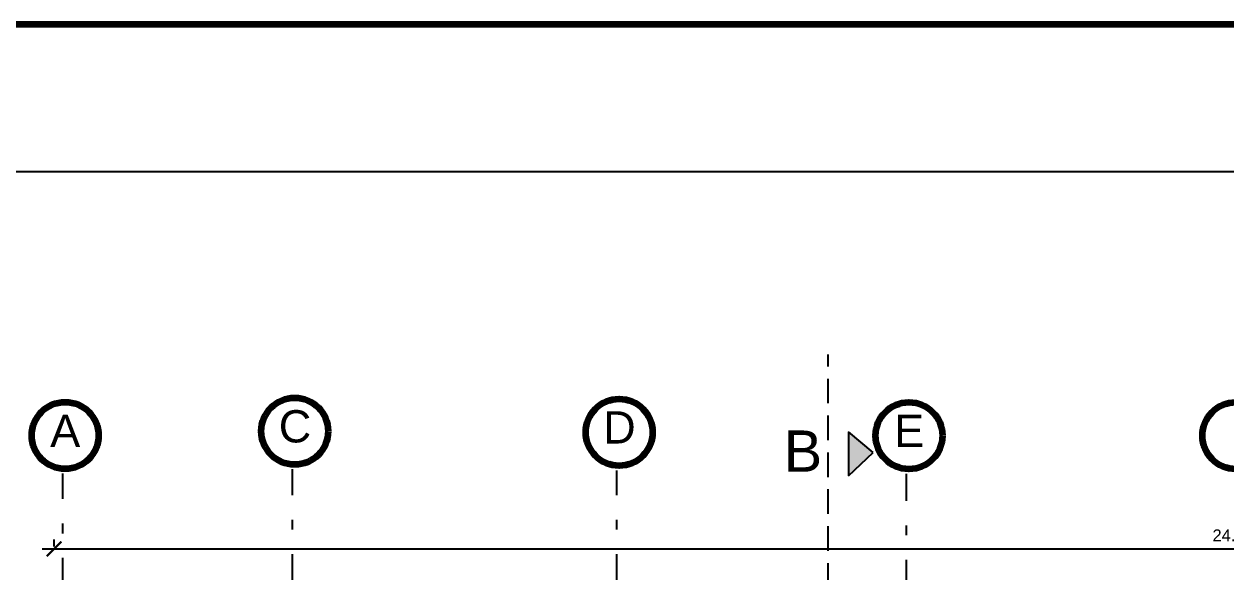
# Model space of a CAD drawing. Header units: millimetres. Extents: x 2204.1 to 2242.3, y 1175.1 to 1221.8.
# Drawn here: x 2210.54 to 2222.77, y 1216.21 to 1221.78 of the extents above; entities that cross this region are included whole.
import ezdxf
from ezdxf.enums import TextEntityAlignment as Align

# ---------------------------------------------------------------- set-up
doc = ezdxf.new("R2010")
doc.units = ezdxf.units.MM
doc.linetypes.add('DASHDOT', pattern=[1, 0.5, -0.25, 0, -0.25])
doc.linetypes.add('HIDDEN', pattern=[0.375, 0.25, -0.125])
for name, color, linetype in [('08', 5, 'Continuous'), ('CORTE', 8, 'Continuous'), ('MEMBRETE', 7, 'Continuous'), ('muros', 1, 'Continuous')]:
    doc.layers.add(name, color=color, linetype=linetype)
doc.styles.add('ROMAND', font='arial.ttf')
doc.styles.get("Standard").update_dxf_attribs({"font": 'arial.ttf'})
doc.dimstyles.new('ARVIM', dxfattribs={"dimscale": 0.12, "dimtxt": 1, "dimasz": 1.25, "dimexe": 0.8, "dimexo": 1, "dimtad": 2, "dimtih": 1, "dimtoh": 1, "dimzin": 4, "dimdsep": 46, "dimtxsty": 'ROMAND', "dimblk": 'ARCHTICK', "dimcen": 0, "dimdle": 1, "dimclrd": 1, "dimclre": 1, "dimclrt": 251, "dimadec": 0, "dimazin": 0, "dimtfac": 1, "dimtix": 1, "dimtmove": 0, "dimatfit": 3, "dimldrblk": 'ARCHTICK', "dimfxl": 1, "dimarcsym": 0})

# ---------------------------------------------------------------- blocks, each defined once
blk = doc.blocks.new('_ARCHTICK')
at = {"color": 0, "linetype": 'ByBlock', "const_width": 0.15}
blk.add_lwpolyline([(-0.5, -0.5), (0.5, 0.5)], dxfattribs=at)
blk = doc.blocks.new('*D161')
at = {"layer": 'DEFPOINTS', "color": 0, "transparency": 16777216}
for p in [(2234.844, 1216.442), (2210.845, 1216.348), (2234.844, 1216.312)]:
    blk.add_point(p, dxfattribs=at)
at = {"layer": 'muros', "color": 1, "lineweight": -2, "transparency": 16777216}
for p, q in [((2210.845, 1216.468), (2210.845, 1216.538)), ((2234.844, 1216.432), (2234.844, 1216.538)), ((2210.725, 1216.442), (2234.964, 1216.442))]:
    blk.add_line(p, q, dxfattribs=at)
at = {"layer": 'muros', "color": 1, "lineweight": -2, "transparency": 16777216, "xscale": 0.15, "yscale": 0.15, "zscale": 0.15, "rotation": 180}
blk.add_blockref('_ARCHTICK', (2210.845, 1216.442), dxfattribs=at)
at = {"layer": 'muros', "color": 1, "lineweight": -2, "transparency": 16777216, "xscale": 0.15, "yscale": 0.15, "zscale": 0.15}
blk.add_blockref('_ARCHTICK', (2234.844, 1216.442), dxfattribs=at)
at = {"layer": 'muros', "color": 251, "lineweight": 200, "transparency": 16777216, "insert": (2222.845, 1216.579), "char_height": 0.12, "attachment_point": 5, "style": 'ROMAND'}
blk.add_mtext('24.00', dxfattribs=at)

msp = doc.modelspace()

# ---------------------------------------------------------------- hatches: boundary and pattern name
msp.add_hatch(color=256).paths.add_polyline_path([(2219.182, 1217.421), (2218.93, 1217.632), (2218.93, 1217.184)])

# ---------------------------------------------------------------- linework, layer by layer
for p, q in [((2218.93, 1217.632), (2218.93, 1217.184)), ((2219.182, 1217.421), (2218.93, 1217.632)), ((2218.93, 1217.184), (2219.182, 1217.421))]:
    msp.add_line(p, q)
at = {"layer": '08', "color": 252, "linetype": 'HIDDEN'}
msp.add_line((2218.723, 1185.673), (2218.723, 1218.418), dxfattribs=at)
at = {"layer": 'CORTE', "color": 11, "linetype": 'DASHDOT'}
for points in [[(2213.27, 1215.888), (2213.27, 1217.252)], [(2216.572, 1215.888), (2216.572, 1217.241)], [(2210.934, 1215.85), (2210.934, 1217.209)], [(2219.522, 1215.831), (2219.522, 1217.207)]]:
    msp.add_lwpolyline(points, dxfattribs=at)
at = {"layer": 'MEMBRETE', "color": 4}
msp.add_line((2205.568, 1220.281), (2240.809, 1220.281), dxfattribs=at)
at = {"layer": 'muros', "color": 4, "lineweight": 200}
msp.add_line((2204.068, 1221.781), (2242.309, 1221.781), dxfattribs=at)
at = {"layer": 'muros', "lineweight": 200}
for centre in [(2213.294, 1217.639), (2216.596, 1217.628), (2210.958, 1217.596), (2219.546, 1217.594), (2222.873, 1217.594)]:
    msp.add_circle(centre, 0.34, dxfattribs=at)

# ---------------------------------------------------------------- texts
for s, height, p in [('C', 0.328, (2213.297, 1217.525)), ('D', 0.328, (2216.599, 1217.514)), ('A', 0.328, (2210.958, 1217.48)), ('E', 0.328, (2219.549, 1217.48)), ('B', 0.42, (2218.467, 1217.227))]:
    msp.add_text(s, height=height).set_placement(p, align=Align.CENTER)

# ---------------------------------------------------------------- dimensions: what is measured, and where the dimension line sits
dim = msp.add_linear_dim(base=(2234.844, 1216.442), p1=(2210.845, 1216.348), p2=(2234.844, 1216.312), dimstyle='ARVIM', dxfattribs=at)
dim.commit()
dim.dimension.update_dxf_attribs({"geometry": '*D161', "text_midpoint": (2222.845, 1216.579)})

doc.saveas('drawing.dxf')
